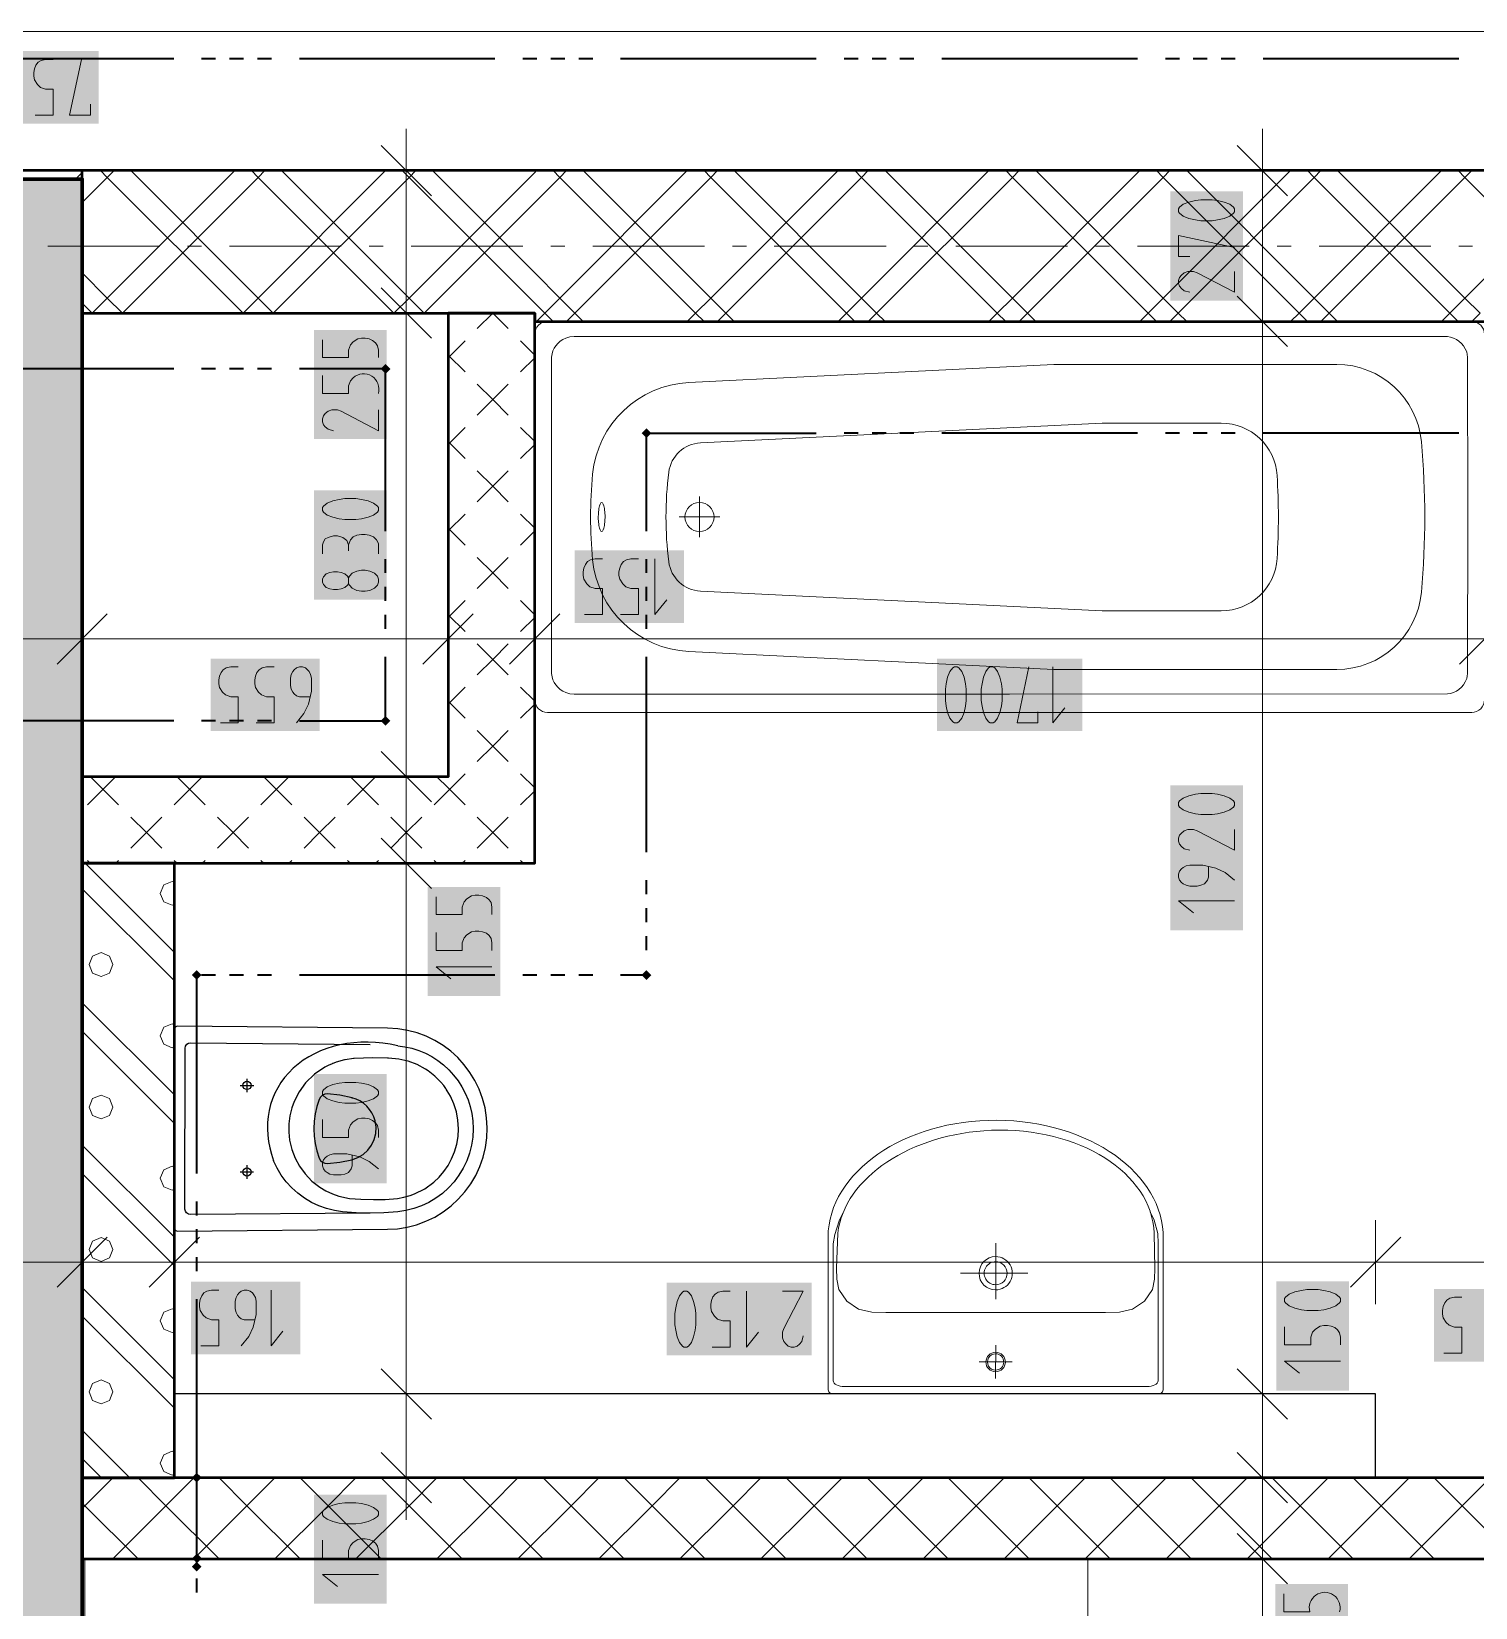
# Model space of a CAD drawing. Header units: millimetres. Extents: x 0 to 594, y 0 to 420.
# Drawn here: x 235.12 to 258.79, y 199.02 to 224.86 of the extents above; entities that cross this region are included whole.
import ezdxf

# ---------------------------------------------------------------- set-up
doc = ezdxf.new("R2010")
doc.units = ezdxf.units.MM
doc.header["$LTSCALE"] = 8
for name, color, linetype in [('PDF_Instalacni prizdivka do 1m', 7, 'Continuous'), ('PDF_Instalacni prizdivky', 7, 'Continuous'), ('PDF_Koty delkove', 7, 'Continuous'), ('PDF_Kuchyne', 7, 'Continuous'), ('PDF_Osy hlavni', 7, 'Continuous'), ('PDF_Pozarni useky', 7, 'Continuous'), ('PDF_Pricky CP', 7, 'Continuous'), ('PDF_Pricky zdene', 7, 'Continuous'), ('PDF_Sanita', 7, 'Continuous'), ('PDF_Steny akusticke', 7, 'Continuous'), ('PDF_Steny obvodove nosne', 7, 'Continuous')]:
    doc.layers.add(name, color=color, linetype=linetype)

msp = doc.modelspace()

# ---------------------------------------------------------------- hatches: boundary and pattern name
at = {"layer": 'PDF_Steny obvodove nosne', "true_color": 0xc0c0c0, "transparency": 33554559}
msp.add_hatch(color=9, dxfattribs=at).paths.add_polyline_path([(235.946, 143.443), (235.946, 222.437), (234.114, 222.437), (234.114, 143.26), (235.946, 143.26)])

# ---------------------------------------------------------------- linework, layer by layer
at = {"layer": 'PDF_Instalacni prizdivka do 1m', "lineweight": 25}
msp.add_lwpolyline([(237.457, 201.143), (257.148, 201.143), (257.148, 202.517), (237.457, 202.517)], close=True, dxfattribs=at)
at = {"layer": 'PDF_Instalacni prizdivky', "lineweight": 50}
msp.add_lwpolyline([(235.946, 211.218), (235.946, 201.143), (237.457, 201.143), (237.457, 211.218)], close=True, dxfattribs=at)
at = {"layer": 'PDF_Instalacni prizdivky', "lineweight": 9}
for points in [[(237.457, 209.757), (235.996, 211.218)], [(237.457, 210.907), (237.423, 210.922), (237.284, 210.864), (237.227, 210.725), (237.284, 210.587), (237.423, 210.529), (237.457, 210.544)], [(237.457, 209.29), (235.946, 210.801)], [(237.457, 207.421), (235.946, 208.933)], [(237.457, 208.572), (237.423, 208.586), (237.284, 208.529), (237.227, 208.39), (237.284, 208.251), (237.423, 208.194), (237.457, 208.208)], [(237.457, 206.954), (235.946, 208.465)], [(237.457, 205.086), (235.946, 206.597)], [(237.457, 206.236), (237.423, 206.251), (237.284, 206.193), (237.227, 206.055), (237.284, 205.916), (237.423, 205.858), (237.457, 205.873)], [(237.457, 204.619), (235.946, 206.13)], [(237.457, 202.75), (235.946, 204.262)], [(237.423, 203.915), (237.284, 203.858), (237.227, 203.719)], [(237.457, 203.901), (237.423, 203.915)], [(237.457, 202.283), (235.946, 203.794)], [(237.227, 203.719), (237.284, 203.58), (237.423, 203.523), (237.457, 203.537)], [(236.729, 201.143), (235.946, 201.926)], [(237.457, 201.565), (237.423, 201.58), (237.284, 201.522), (237.227, 201.384), (237.284, 201.245), (237.423, 201.187), (237.457, 201.202)], [(236.262, 201.143), (235.946, 201.459)]]:
    msp.add_lwpolyline(points, dxfattribs=at)
for points in [[(236.255, 209.754), (236.116, 209.696), (236.059, 209.558), (236.116, 209.419), (236.255, 209.362), (236.394, 209.419), (236.451, 209.558), (236.394, 209.696)], [(236.255, 207.418), (236.116, 207.361), (236.059, 207.222), (236.116, 207.084), (236.255, 207.026), (236.394, 207.084), (236.451, 207.222), (236.394, 207.361)], [(236.255, 205.083), (236.116, 205.025), (236.059, 204.887), (236.116, 204.748), (236.255, 204.691), (236.394, 204.748), (236.451, 204.887), (236.394, 205.025)], [(236.255, 202.747), (236.116, 202.69), (236.059, 202.551), (236.116, 202.413), (236.255, 202.355), (236.394, 202.413), (236.451, 202.551), (236.394, 202.69)]]:
    msp.add_lwpolyline(points, close=True, dxfattribs=at)
at = {"layer": 'PDF_Koty delkove', "lineweight": 18}
for points in [[(309.033, 224.856), (299.096, 224.856), (296.76, 224.856), (288.7, 224.856), (286.365, 224.856), (276.428, 224.856), (269.742, 224.856), (200.318, 224.856), (193.632, 224.856), (186.58, 224.856), (177.604, 224.856), (176.276, 224.856), (151.365, 224.856)], [(235.176, 223.482), (235.47, 223.482), (235.47, 223.909), (235.347, 223.909), (235.262, 223.94), (235.213, 223.986), (235.165, 224.062), (235.152, 224.122), (235.152, 224.184), (235.165, 224.245), (235.189, 224.305), (235.225, 224.351), (235.274, 224.382), (235.347, 224.398), (235.47, 224.398)], [(236.082, 223.664), (236.082, 223.482), (235.739, 223.482), (235.934, 224.398)], [(241.259, 222.575), (241.259, 223.262)], [(255.294, 222.575), (255.294, 223.262)], [(241.671, 222.163), (240.847, 222.987)], [(255.706, 222.163), (254.882, 222.987)], [(241.946, 222.575), (241.259, 222.575), (240.572, 222.575)], [(241.259, 201.143), (241.259, 202.517), (241.259, 211.218), (241.259, 212.637), (241.259, 220.239), (241.259, 222.575)], [(255.981, 222.575), (255.294, 222.575), (254.607, 222.575)], [(255.294, 127.28), (255.294, 134.359), (255.294, 141.932), (255.294, 145.412), (255.294, 148.441), (255.294, 149.496), (255.294, 199.815), (255.294, 201.143), (255.294, 202.517), (255.294, 220.102), (255.294, 222.575)], [(254.469, 222.097), (254.286, 222.097), (254.195, 222.084), (254.088, 222.06), (253.996, 222.023), (253.935, 221.975), (253.92, 221.95), (253.92, 221.902), (253.935, 221.877), (253.996, 221.828), (254.088, 221.792), (254.195, 221.767), (254.286, 221.754), (254.469, 221.754), (254.56, 221.767), (254.668, 221.792), (254.759, 221.828), (254.821, 221.877), (254.836, 221.902), (254.836, 221.95), (254.821, 221.975), (254.759, 222.023), (254.668, 222.06)], [(254.668, 222.06), (254.56, 222.084), (254.469, 222.097)], [(254.102, 221.167), (253.92, 221.167), (253.92, 221.51), (254.836, 221.314)], [(254.836, 220.923), (254.836, 220.58), (254.225, 220.898), (254.164, 220.923), (254.072, 220.923), (254.012, 220.898), (253.966, 220.862), (253.935, 220.825), (253.92, 220.776), (253.92, 220.727), (253.935, 220.678), (253.966, 220.642), (254.012, 220.605), (254.102, 220.58)], [(241.671, 219.827), (240.847, 220.651)], [(255.706, 219.69), (254.882, 220.514)], [(241.946, 220.239), (241.259, 220.239), (240.572, 220.239)], [(255.981, 220.102), (255.294, 220.102), (254.607, 220.102)], [(239.885, 219.803), (239.885, 219.51), (240.312, 219.51), (240.312, 219.632), (240.343, 219.717), (240.389, 219.766), (240.465, 219.815), (240.525, 219.827), (240.587, 219.827), (240.648, 219.815), (240.708, 219.791), (240.754, 219.754), (240.785, 219.705), (240.801, 219.632), (240.801, 219.51)], [(240.801, 218.653), (240.801, 218.31), (240.19, 218.629), (240.129, 218.653), (240.037, 218.653), (239.977, 218.629), (239.931, 218.592), (239.9, 218.555), (239.885, 218.506), (239.885, 218.458), (239.9, 218.409), (239.931, 218.372), (239.977, 218.335), (240.067, 218.31)], [(239.885, 216.292), (239.885, 216.439), (239.9, 216.488), (239.931, 216.536), (239.977, 216.561), (240.067, 216.586), (240.129, 216.586), (240.22, 216.561), (240.282, 216.512), (240.312, 216.439), (240.312, 216.341)], [(240.77, 216.524), (240.724, 216.573), (240.648, 216.597), (240.587, 216.61), (240.525, 216.61), (240.449, 216.597), (240.389, 216.573), (240.343, 216.524), (240.312, 216.439)], [(240.801, 216.292), (240.801, 216.463), (240.77, 216.524)], [(240.587, 216.023), (240.525, 216.023), (240.449, 216.01), (240.373, 215.974), (240.327, 215.925), (240.312, 215.901), (240.312, 215.802), (240.327, 215.778), (240.373, 215.729), (240.449, 215.692), (240.525, 215.68), (240.587, 215.68), (240.663, 215.692), (240.74, 215.729), (240.785, 215.778), (240.801, 215.827), (240.801, 215.876), (240.785, 215.925), (240.74, 215.974), (240.663, 216.01), (240.587, 216.023)], [(244.183, 215.295), (244.476, 215.295), (244.476, 215.722), (244.354, 215.722), (244.269, 215.753), (244.22, 215.798), (244.171, 215.874), (244.159, 215.935), (244.159, 215.996), (244.171, 216.058), (244.195, 216.118), (244.232, 216.164)], [(244.232, 216.164), (244.281, 216.195), (244.354, 216.211), (244.476, 216.211)], [(244.77, 215.295), (245.064, 215.295), (245.064, 215.722), (244.941, 215.722), (244.856, 215.753), (244.807, 215.798), (244.758, 215.874), (244.746, 215.935), (244.746, 215.996), (244.758, 216.058), (244.783, 216.118), (244.819, 216.164), (244.868, 216.195), (244.941, 216.211), (245.064, 216.211)], [(245.333, 216.211), (245.333, 215.295), (245.528, 215.538)], [(240.312, 215.802), (240.296, 215.778), (240.25, 215.742), (240.19, 215.717), (240.129, 215.705), (240.067, 215.705), (240.007, 215.717), (239.945, 215.742), (239.9, 215.791), (239.885, 215.827), (239.885, 215.876), (239.9, 215.913), (239.945, 215.962), (240.007, 215.986), (240.067, 215.998), (240.129, 215.998), (240.19, 215.986), (240.25, 215.962), (240.296, 215.925), (240.312, 215.901)], [(235.946, 215.583), (235.946, 214.896), (235.946, 214.209)], [(241.945, 215.583), (241.945, 214.896), (241.945, 214.209)], [(243.364, 215.583), (243.364, 214.896), (243.364, 214.209)], [(236.358, 215.308), (235.534, 214.484)], [(242.357, 215.308), (241.533, 214.484)], [(243.777, 215.308), (242.952, 214.484)], [(259.347, 215.308), (258.522, 214.484)], [(302.988, 214.896), (301.485, 214.896), (299.509, 214.896), (299.096, 214.896), (297.479, 214.896), (294.602, 214.896), (293.692, 214.896), (291.769, 214.896), (289.21, 214.896), (286.365, 214.896), (285.469, 214.896), (282.496, 214.896), (282.472, 214.896), (281.465, 214.896), (280.54, 214.896), (277.127, 214.896), (268.276, 214.896), (267.269, 214.896), (258.934, 214.896), (243.364, 214.896), (241.945, 214.896), (235.946, 214.896), (234.114, 214.896)], [(238.211, 213.522), (238.505, 213.522), (238.505, 213.949), (238.382, 213.949), (238.297, 213.98), (238.248, 214.026), (238.199, 214.102), (238.187, 214.162), (238.187, 214.224), (238.199, 214.285), (238.224, 214.345), (238.26, 214.391)], [(238.26, 214.391), (238.309, 214.422), (238.382, 214.438), (238.505, 214.438)], [(238.798, 213.522), (239.092, 213.522), (239.092, 213.949), (238.969, 213.949), (238.884, 213.98), (238.835, 214.026), (238.786, 214.102), (238.774, 214.162), (238.774, 214.224), (238.786, 214.285), (238.811, 214.345), (238.847, 214.391), (238.896, 214.422), (238.969, 214.438), (239.092, 214.438)], [(239.679, 213.949), (239.508, 213.949), (239.459, 213.964), (239.422, 213.995), (239.398, 214.026), (239.373, 214.071), (239.361, 214.132), (239.361, 214.254), (239.373, 214.315), (239.398, 214.361), (239.422, 214.391), (239.459, 214.422), (239.508, 214.438), (239.556, 214.438), (239.605, 214.422), (239.642, 214.391), (239.666, 214.361), (239.691, 214.315), (239.704, 214.254), (239.704, 214.04), (239.655, 213.827), (239.581, 213.674), (239.459, 213.522)], [(250.097, 213.887), (250.11, 213.797), (250.134, 213.69), (250.171, 213.598), (250.219, 213.537), (250.244, 213.522), (250.292, 213.522), (250.317, 213.537), (250.366, 213.598), (250.403, 213.69), (250.428, 213.797), (250.44, 213.887), (250.44, 214.071), (250.428, 214.162), (250.403, 214.269), (250.366, 214.361), (250.317, 214.422), (250.292, 214.438), (250.244, 214.438), (250.219, 214.422), (250.171, 214.361), (250.134, 214.269), (250.11, 214.162), (250.097, 214.071)], [(251.614, 213.704), (251.614, 213.522), (251.271, 213.522), (251.467, 214.438)], [(251.859, 214.438), (251.859, 213.522), (252.054, 213.766)], [(250.097, 214.071), (250.097, 213.887)], [(241.671, 212.225), (240.847, 213.05)], [(241.946, 212.637), (241.259, 212.637), (240.572, 212.637)], [(254.469, 212.361), (254.286, 212.361), (254.195, 212.349), (254.088, 212.325), (253.996, 212.288), (253.935, 212.24), (253.92, 212.215), (253.92, 212.166), (253.935, 212.141), (253.996, 212.093), (254.088, 212.056), (254.195, 212.031), (254.286, 212.019)], [(254.286, 212.019), (254.469, 212.019), (254.56, 212.031), (254.668, 212.056), (254.759, 212.093), (254.821, 212.141), (254.836, 212.166), (254.836, 212.215), (254.821, 212.24), (254.759, 212.288), (254.668, 212.325), (254.56, 212.349), (254.469, 212.361)], [(241.671, 210.806), (240.847, 211.63)], [(254.836, 211.774), (254.836, 211.432), (254.225, 211.75), (254.164, 211.774), (254.072, 211.774), (254.012, 211.75), (253.966, 211.713), (253.935, 211.677), (253.92, 211.628), (253.92, 211.579), (253.935, 211.53), (253.966, 211.493), (254.012, 211.457), (254.102, 211.432)], [(241.946, 211.218), (241.259, 211.218), (240.572, 211.218)], [(254.836, 210.943), (254.683, 211.065), (254.53, 211.139), (254.317, 211.187), (254.102, 211.187), (254.042, 211.175), (253.996, 211.151), (253.966, 211.126), (253.935, 211.09), (253.92, 211.041), (253.92, 210.992), (253.935, 210.943), (253.966, 210.906), (253.996, 210.882), (254.042, 210.857), (254.102, 210.845), (254.225, 210.845), (254.286, 210.857), (254.347, 210.882), (254.393, 210.943), (254.408, 210.992), (254.408, 211.163)], [(241.748, 210.67), (241.748, 210.377), (242.175, 210.377), (242.175, 210.499), (242.206, 210.585), (242.252, 210.634), (242.328, 210.682), (242.388, 210.695), (242.45, 210.695), (242.511, 210.682), (242.572, 210.658), (242.617, 210.621), (242.648, 210.573), (242.664, 210.499), (242.664, 210.377)], [(254.836, 210.6), (253.92, 210.6), (254.164, 210.405)], [(241.748, 210.083), (241.748, 209.79), (242.175, 209.79), (242.175, 209.912), (242.206, 209.997), (242.252, 210.047), (242.328, 210.095), (242.388, 210.108), (242.45, 210.108), (242.511, 210.095), (242.572, 210.071), (242.617, 210.034), (242.648, 209.986), (242.664, 209.912), (242.664, 209.79)], [(242.664, 209.52), (241.748, 209.52), (241.992, 209.325)], [(239.9, 207.504), (239.885, 207.479), (239.885, 207.431), (239.9, 207.406), (239.961, 207.357), (240.053, 207.321), (240.16, 207.296), (240.25, 207.283), (240.434, 207.283), (240.525, 207.296), (240.632, 207.321), (240.724, 207.357), (240.785, 207.406), (240.801, 207.431), (240.801, 207.479), (240.785, 207.504), (240.724, 207.553), (240.632, 207.589), (240.525, 207.613), (240.434, 207.626)], [(240.434, 207.626), (240.25, 207.626), (240.16, 207.613), (240.053, 207.589), (239.961, 207.553), (239.9, 207.504)], [(239.885, 207.015), (239.885, 206.721), (240.312, 206.721), (240.312, 206.844), (240.343, 206.929), (240.389, 206.978), (240.465, 207.026), (240.525, 207.039), (240.587, 207.039), (240.648, 207.026), (240.708, 207.002), (240.754, 206.965), (240.785, 206.917), (240.801, 206.844), (240.801, 206.721)], [(240.801, 206.207), (240.648, 206.33), (240.495, 206.403), (240.282, 206.452), (240.067, 206.452), (240.007, 206.439), (239.961, 206.415), (239.931, 206.391), (239.9, 206.354), (239.885, 206.305), (239.885, 206.257), (239.9, 206.207), (239.931, 206.171), (239.961, 206.146), (240.007, 206.121), (240.067, 206.109), (240.19, 206.109), (240.25, 206.121), (240.312, 206.146), (240.358, 206.207), (240.373, 206.257), (240.373, 206.428)], [(235.946, 205.366), (235.946, 204.679), (235.946, 203.992)], [(237.457, 205.366), (237.457, 204.679), (237.457, 203.992)], [(257.148, 205.366), (257.148, 204.679), (257.148, 203.992)], [(236.358, 205.091), (235.534, 204.267)], [(237.869, 205.091), (237.045, 204.267)], [(257.561, 205.091), (256.736, 204.267)], [(268.276, 204.679), (267.269, 204.679), (257.148, 204.679), (237.457, 204.679), (235.946, 204.679), (234.068, 204.679), (232.694, 204.679), (213.369, 204.679), (202.791, 204.679), (201.784, 204.679)], [(237.893, 203.305), (238.187, 203.305), (238.187, 203.732), (238.064, 203.732), (237.979, 203.763), (237.93, 203.809), (237.882, 203.885), (237.869, 203.945), (237.869, 204.007), (237.882, 204.068), (237.906, 204.128), (237.942, 204.174), (237.991, 204.205), (238.064, 204.221), (238.187, 204.221)], [(238.774, 203.732), (238.603, 203.732), (238.554, 203.747), (238.517, 203.778), (238.493, 203.809), (238.469, 203.854), (238.456, 203.915), (238.456, 204.037), (238.469, 204.098), (238.493, 204.144), (238.517, 204.174), (238.554, 204.205), (238.603, 204.221), (238.651, 204.221), (238.701, 204.205), (238.737, 204.174), (238.761, 204.144), (238.786, 204.098), (238.799, 204.037), (238.799, 203.823), (238.75, 203.61), (238.676, 203.457), (238.554, 203.305)], [(239.043, 204.221), (239.043, 203.305), (239.238, 203.549)], [(245.663, 203.836), (245.663, 203.653), (245.676, 203.562), (245.7, 203.455), (245.737, 203.363), (245.785, 203.302), (245.81, 203.287), (245.859, 203.287), (245.884, 203.302), (245.932, 203.363), (245.969, 203.455), (245.994, 203.562), (246.006, 203.653), (246.006, 203.836), (245.994, 203.927), (245.969, 204.035), (245.932, 204.126), (245.884, 204.188), (245.859, 204.203), (245.81, 204.203)], [(245.81, 204.203), (245.785, 204.188), (245.737, 204.126), (245.7, 204.035), (245.676, 203.927), (245.663, 203.836)], [(246.275, 203.287), (246.568, 203.287), (246.568, 203.714), (246.446, 203.714), (246.361, 203.745), (246.311, 203.791), (246.263, 203.867), (246.25, 203.927), (246.25, 203.989), (246.263, 204.05), (246.287, 204.111), (246.324, 204.156), (246.372, 204.188), (246.446, 204.203), (246.568, 204.203)], [(246.838, 204.203), (246.838, 203.287), (247.033, 203.531)], [(247.425, 204.203), (247.767, 204.203), (247.449, 203.592), (247.425, 203.531), (247.425, 203.439), (247.449, 203.379), (247.486, 203.333), (247.522, 203.302), (247.571, 203.287), (247.62, 203.287), (247.669, 203.302), (247.706, 203.333), (247.742, 203.379), (247.767, 203.47)], [(256.207, 204.229), (256.024, 204.229), (255.933, 204.216), (255.826, 204.192), (255.734, 204.155), (255.673, 204.107), (255.658, 204.082), (255.658, 204.034), (255.673, 204.009), (255.734, 203.96), (255.826, 203.923), (255.933, 203.899), (256.024, 203.886), (256.207, 203.886), (256.298, 203.899), (256.406, 203.923), (256.497, 203.96), (256.559, 204.009), (256.574, 204.034), (256.574, 204.082), (256.559, 204.107), (256.497, 204.155), (256.406, 204.192)], [(256.406, 204.192), (256.298, 204.216), (256.207, 204.229)], [(258.27, 203.187), (258.563, 203.187), (258.563, 203.613), (258.441, 203.613), (258.355, 203.644), (258.306, 203.69), (258.258, 203.766), (258.245, 203.827), (258.245, 203.888), (258.258, 203.949), (258.282, 204.01), (258.319, 204.056), (258.367, 204.087)], [(258.367, 204.087), (258.441, 204.102), (258.563, 204.102)], [(255.658, 203.617), (255.658, 203.324), (256.085, 203.324), (256.085, 203.446), (256.116, 203.532), (256.162, 203.581), (256.238, 203.629), (256.298, 203.642), (256.36, 203.642), (256.421, 203.629), (256.482, 203.605), (256.527, 203.568), (256.559, 203.52), (256.574, 203.446), (256.574, 203.324)], [(241.671, 202.105), (240.847, 202.929)], [(255.706, 202.105), (254.882, 202.929)], [(256.574, 203.055), (255.658, 203.055), (255.902, 202.859)], [(241.946, 202.517), (241.259, 202.517), (240.572, 202.517)], [(255.981, 202.517), (255.294, 202.517), (254.607, 202.517)], [(241.671, 200.731), (240.847, 201.555)], [(255.706, 200.731), (254.882, 201.555)], [(241.946, 201.143), (241.259, 201.143), (240.572, 201.143)], [(241.259, 201.143), (241.259, 200.456)], [(255.981, 201.143), (255.294, 201.143), (254.607, 201.143)], [(240.434, 200.731), (240.25, 200.731), (240.16, 200.719), (240.053, 200.695), (239.961, 200.658), (239.9, 200.609), (239.885, 200.584), (239.885, 200.536), (239.9, 200.511), (239.961, 200.463), (240.053, 200.426), (240.16, 200.401), (240.25, 200.388), (240.434, 200.388), (240.525, 200.401)], [(240.525, 200.401), (240.632, 200.426), (240.724, 200.463), (240.785, 200.511), (240.801, 200.536), (240.801, 200.584), (240.785, 200.609), (240.724, 200.658), (240.632, 200.695), (240.525, 200.719), (240.434, 200.731)], [(239.885, 200.12), (239.885, 199.826), (240.312, 199.826), (240.312, 199.949), (240.343, 200.034), (240.389, 200.083), (240.465, 200.132), (240.525, 200.144), (240.587, 200.144), (240.648, 200.132), (240.708, 200.107), (240.754, 200.071), (240.785, 200.022), (240.801, 199.949), (240.801, 199.826)], [(255.706, 199.403), (254.882, 200.227)], [(255.981, 199.815), (255.294, 199.815), (254.607, 199.815)], [(240.801, 199.557), (239.885, 199.557), (240.129, 199.362)]]:
    msp.add_lwpolyline(points, dxfattribs=at)
for points in [[(239.885, 219.216), (239.885, 218.922), (240.312, 218.922), (240.312, 219.045), (240.343, 219.13), (240.389, 219.179, -0.75318), (240.801, 218.922)], [(255.644, 199.24), (255.644, 198.946), (256.071, 198.946, -1.306819), (256.56, 198.946)]]:
    msp.add_lwpolyline(points, format="xyb", dxfattribs=at)
for points in [[(240.434, 217.197), (240.25, 217.197), (240.16, 217.184), (240.053, 217.16), (239.961, 217.123), (239.9, 217.075), (239.885, 217.05), (239.885, 217.002), (239.9, 216.977), (239.961, 216.928), (240.053, 216.892), (240.16, 216.867), (240.25, 216.854), (240.434, 216.854), (240.525, 216.867), (240.632, 216.892), (240.724, 216.928), (240.785, 216.977), (240.801, 217.002), (240.801, 217.05), (240.785, 217.075), (240.724, 217.123), (240.632, 217.16), (240.525, 217.184)], [(250.684, 214.071), (250.684, 213.887), (250.697, 213.797), (250.721, 213.69), (250.758, 213.598), (250.806, 213.537), (250.831, 213.522), (250.88, 213.522), (250.905, 213.537), (250.953, 213.598), (250.99, 213.69), (251.015, 213.797), (251.027, 213.887), (251.027, 214.071), (251.015, 214.162), (250.99, 214.269), (250.953, 214.361), (250.905, 214.422), (250.88, 214.438), (250.831, 214.438), (250.806, 214.422), (250.758, 214.361), (250.721, 214.269), (250.697, 214.162)]]:
    msp.add_lwpolyline(points, close=True, dxfattribs=at)
at = {"layer": 'PDF_Koty delkove', "color": 7, "lineweight": 18, "true_color": 0xffffff, "transparency": 33554559}
for points in [[(236.219, 224.535), (233.841, 224.535), (236.219, 223.345), (233.841, 223.345)], [(254.973, 220.443), (254.973, 222.234), (253.783, 220.443), (253.783, 222.234)], [(240.938, 218.173), (240.938, 219.964), (239.748, 218.173), (239.748, 219.964)], [(240.938, 215.543), (240.938, 217.334), (239.748, 215.543), (239.748, 217.334)], [(245.813, 216.348), (244.022, 216.348), (245.813, 215.157), (244.022, 215.157)], [(239.841, 214.575), (238.05, 214.575), (239.841, 213.385), (238.05, 213.385)], [(252.339, 214.575), (249.96, 214.575), (252.339, 213.385), (249.96, 213.385)], [(254.973, 210.12), (254.973, 212.499), (253.783, 210.12), (253.783, 212.499)], [(242.801, 209.04), (242.801, 210.832), (241.611, 209.04), (241.611, 210.832)], [(240.938, 205.972), (240.938, 207.763), (239.748, 205.972), (239.748, 207.763)], [(239.523, 204.358), (237.732, 204.358), (239.523, 203.168), (237.732, 203.168)], [(247.905, 204.341), (245.526, 204.341), (247.905, 203.15), (245.526, 203.15)], [(256.711, 202.574), (256.711, 204.366), (255.521, 202.574), (255.521, 204.366)], [(260.487, 204.24), (258.108, 204.24), (260.487, 203.049), (258.108, 203.049)], [(240.938, 199.077), (240.938, 200.868), (239.748, 199.077), (239.748, 200.868)], [(256.698, 197.61), (256.698, 199.401), (255.507, 197.61), (255.507, 199.401)]]:
    msp.add_solid(points, dxfattribs=at)
at = {"layer": 'PDF_Kuchyne', "lineweight": 13}
msp.add_lwpolyline([(235.992, 183.329), (235.992, 177.834), (246.982, 177.834), (246.982, 183.329), (241.487, 183.329), (241.487, 194.32), (252.432, 194.32), (252.432, 199.815), (235.992, 199.815), (235.992, 194.32)], dxfattribs=at)
at = {"layer": 'PDF_Osy hlavni', "lineweight": 18}
for points in [[(237.217, 221.338), (235.385, 221.338)], [(237.904, 221.338), (237.675, 221.338)], [(240.194, 221.338), (238.362, 221.338)], [(240.881, 221.338), (240.652, 221.338)], [(243.17, 221.338), (241.339, 221.338)], [(243.857, 221.338), (243.628, 221.338)], [(246.147, 221.338), (244.315, 221.338)], [(246.834, 221.338), (246.605, 221.338)], [(249.124, 221.338), (247.292, 221.338)], [(249.81, 221.338), (249.581, 221.338)], [(252.1, 221.338), (250.268, 221.338)], [(252.787, 221.338), (252.558, 221.338)], [(255.077, 221.338), (253.245, 221.338)], [(255.764, 221.338), (255.535, 221.338)], [(258.053, 221.338), (256.222, 221.338)], [(258.74, 221.338), (258.511, 221.338)]]:
    msp.add_lwpolyline(points, dxfattribs=at)
at = {"layer": 'PDF_Pozarni useky', "lineweight": 35}
for points in [[(237.446, 224.406), (234.24, 224.406)], [(238.133, 224.406), (237.904, 224.406)], [(238.591, 224.406), (238.362, 224.406)], [(239.049, 224.406), (238.82, 224.406)], [(242.712, 224.406), (239.507, 224.406)], [(243.399, 224.406), (243.17, 224.406)], [(243.857, 224.406), (243.628, 224.406)], [(244.315, 224.406), (244.086, 224.406)], [(247.979, 224.406), (244.773, 224.406)], [(248.666, 224.406), (248.437, 224.406)], [(249.124, 224.406), (248.895, 224.406)], [(249.581, 224.406), (249.352, 224.406)], [(253.245, 224.406), (250.039, 224.406)], [(253.932, 224.406), (253.703, 224.406)], [(254.39, 224.406), (254.161, 224.406)], [(254.848, 224.406), (254.619, 224.406)], [(258.511, 224.406), (255.306, 224.406)], [(237.446, 219.323), (234.24, 219.323)], [(238.133, 219.323), (237.904, 219.323)], [(238.591, 219.323), (238.362, 219.323)], [(239.049, 219.323), (238.82, 219.323)], [(240.919, 216.665), (240.919, 219.323), (239.507, 219.323)], [(245.196, 216.665), (245.196, 218.27), (247.979, 218.27)], [(248.666, 218.27), (248.437, 218.27)], [(249.124, 218.27), (248.895, 218.27)], [(249.581, 218.27), (249.352, 218.27)], [(253.245, 218.27), (250.039, 218.27)], [(253.932, 218.27), (253.703, 218.27)], [(254.39, 218.27), (254.161, 218.27)], [(254.848, 218.27), (254.619, 218.27)], [(258.511, 218.27), (255.306, 218.27)], [(240.919, 215.978), (240.919, 216.207)], [(245.196, 215.978), (245.196, 216.207)], [(240.919, 215.52), (240.919, 215.749)], [(245.196, 215.52), (245.196, 215.749)], [(240.919, 215.062), (240.919, 215.291)], [(245.196, 215.062), (245.196, 215.291)], [(239.507, 213.553), (240.919, 213.553), (240.919, 214.604)], [(245.196, 211.399), (245.196, 214.604)], [(237.446, 213.553), (234.24, 213.553)], [(238.133, 213.553), (237.904, 213.553)], [(238.591, 213.553), (238.362, 213.553)], [(239.049, 213.553), (238.82, 213.553)], [(245.196, 210.712), (245.196, 210.941)], [(245.196, 210.254), (245.196, 210.483)], [(245.196, 209.796), (245.196, 210.025)], [(237.823, 206.133), (237.823, 209.338)], [(238.133, 209.386), (237.904, 209.386)], [(238.591, 209.386), (238.362, 209.386)], [(239.049, 209.386), (238.82, 209.386)], [(242.712, 209.386), (239.507, 209.386)], [(243.399, 209.386), (243.17, 209.386)], [(243.857, 209.386), (243.628, 209.386)], [(244.315, 209.386), (244.086, 209.386)], [(245.196, 209.386), (244.773, 209.386)], [(237.823, 205.446), (237.823, 205.675)], [(237.823, 204.988), (237.823, 205.217)], [(237.823, 204.53), (237.823, 204.759)], [(237.823, 199.686), (237.828, 199.821), (237.823, 201.146), (237.823, 204.072)], [(237.823, 199.263), (237.823, 199.492)]]:
    msp.add_lwpolyline(points, dxfattribs=at)
at = {"layer": 'PDF_Pozarni useky', "lineweight": 35, "transparency": 33554559}
for points in [[(240.919, 219.243), (240.839, 219.323), (240.999, 219.323), (240.919, 219.403)], [(240.999, 219.323), (240.919, 219.243), (240.919, 219.403), (240.839, 219.323)], [(245.196, 218.19), (245.116, 218.27), (245.276, 218.27), (245.196, 218.35)], [(245.276, 218.27), (245.196, 218.19), (245.196, 218.35), (245.116, 218.27)], [(240.919, 213.473), (240.839, 213.553), (240.999, 213.553), (240.919, 213.633)], [(240.999, 213.553), (240.919, 213.473), (240.919, 213.633), (240.839, 213.553)], [(237.823, 209.306), (237.743, 209.386), (237.904, 209.386), (237.823, 209.466)], [(237.904, 209.386), (237.823, 209.306), (237.823, 209.466), (237.743, 209.386)], [(245.276, 209.386), (245.196, 209.306), (245.196, 209.466), (245.116, 209.386)], [(245.196, 209.306), (245.116, 209.386), (245.276, 209.386), (245.196, 209.466)], [(237.824, 201.066), (237.743, 201.146), (237.904, 201.147), (237.823, 201.226)], [(237.823, 201.066), (237.743, 201.146), (237.904, 201.146), (237.823, 201.226)], [(237.823, 199.606), (237.743, 199.686), (237.904, 199.686), (237.823, 199.766)], [(237.828, 199.741), (237.748, 199.821), (237.908, 199.822), (237.828, 199.902)]]:
    msp.add_solid(points, dxfattribs=at)
at = {"layer": 'PDF_Pricky CP', "lineweight": 50}
msp.add_lwpolyline([(241.945, 211.218), (243.364, 211.218), (243.364, 220.102), (243.364, 220.239), (243.364, 220.239), (241.945, 220.239), (241.945, 212.637), (235.946, 212.637), (235.946, 211.218), (235.946, 211.218), (237.457, 211.218), (241.945, 211.218)], dxfattribs=at)
at = {"layer": 'PDF_Pricky CP', "lineweight": 9}
for points in [[(242.932, 219.985), (242.678, 220.239), (242.423, 219.985)], [(242.678, 220.239), (242.678, 220.239)], [(242.678, 220.239), (242.678, 220.239)], [(242.222, 219.783), (241.945, 219.506)], [(243.364, 219.552), (243.133, 219.783)], [(242.222, 219.275), (241.945, 219.552)], [(243.364, 219.506), (243.133, 219.275)], [(242.678, 218.82), (242.423, 219.074)], [(242.932, 218.565), (242.678, 218.82), (242.932, 219.074)], [(242.678, 218.82), (242.423, 218.565)], [(242.222, 218.364), (241.945, 218.087)], [(243.364, 218.133), (243.133, 218.364)], [(242.222, 217.856), (241.945, 218.133)], [(243.364, 218.087), (243.133, 217.856)], [(242.678, 217.4), (242.423, 217.654)], [(242.932, 217.146), (242.678, 217.4), (242.932, 217.654)], [(242.678, 217.4), (242.423, 217.146)], [(242.222, 216.944), (241.945, 216.667)], [(243.364, 216.713), (243.133, 216.944)], [(242.222, 216.436), (241.945, 216.713)], [(243.364, 216.667), (243.133, 216.436)], [(242.678, 215.98), (242.423, 216.234)], [(242.932, 215.726), (242.678, 215.98), (242.932, 216.234)], [(242.678, 215.98), (242.423, 215.726)], [(242.222, 215.525), (241.945, 215.248)], [(243.364, 215.293), (243.133, 215.525)], [(242.222, 215.016), (241.945, 215.293)], [(243.364, 215.248), (243.133, 215.016)], [(242.678, 214.561), (242.423, 214.815)], [(242.932, 214.307), (242.678, 214.561), (242.932, 214.815)], [(242.678, 214.561), (242.423, 214.307)], [(242.222, 214.105), (241.945, 213.828)], [(243.364, 213.874), (243.133, 214.105)], [(242.222, 213.597), (241.945, 213.874)], [(243.364, 213.828), (243.133, 213.597)], [(242.678, 213.141), (242.423, 213.395)], [(242.932, 212.887), (242.678, 213.141), (242.932, 213.395)], [(242.678, 213.141), (242.423, 212.887)], [(242.222, 212.685), (241.945, 212.408)], [(243.364, 212.454), (243.133, 212.685)], [(236.495, 212.637), (236.035, 212.177)], [(236.543, 212.177), (236.083, 212.637)], [(237.915, 212.637), (237.455, 212.177)], [(237.963, 212.177), (237.503, 212.637)], [(239.335, 212.637), (238.874, 212.177)], [(239.383, 212.177), (238.922, 212.637)], [(240.754, 212.637), (240.294, 212.177)], [(240.802, 212.177), (240.342, 212.637)], [(241.945, 212.408), (241.714, 212.177)], [(241.945, 212.454), (241.762, 212.637)], [(242.222, 212.177), (241.945, 212.454)], [(243.364, 212.408), (243.133, 212.177)], [(237.253, 211.467), (236.999, 211.722), (236.745, 211.976)], [(236.745, 211.467), (236.999, 211.722), (237.253, 211.976)], [(238.673, 211.467), (238.419, 211.722), (238.165, 211.976)], [(238.165, 211.467), (238.419, 211.722), (238.673, 211.976)], [(240.092, 211.467), (239.838, 211.722), (239.584, 211.976)], [(239.584, 211.467), (239.838, 211.722), (240.092, 211.976)], [(241.512, 211.467), (241.258, 211.722), (241.004, 211.976)], [(241.004, 211.467), (241.258, 211.722), (241.512, 211.976)], [(242.678, 211.722), (242.423, 211.976)], [(242.932, 211.467), (242.678, 211.722), (242.932, 211.976)], [(242.678, 211.722), (242.423, 211.467)], [(236.083, 211.218), (236.035, 211.266)], [(236.543, 211.266), (236.495, 211.218)], [(237.503, 211.218), (237.455, 211.266)], [(237.963, 211.266), (237.915, 211.218)], [(238.922, 211.218), (238.874, 211.266)], [(239.383, 211.266), (239.335, 211.218)], [(240.342, 211.218), (240.294, 211.266)], [(240.802, 211.266), (240.754, 211.218)], [(241.762, 211.218), (241.714, 211.266)], [(242.222, 211.266), (242.174, 211.218)], [(243.181, 211.218), (243.133, 211.266)]]:
    msp.add_lwpolyline(points, dxfattribs=at)
at = {"layer": 'PDF_Pricky zdene', "lineweight": 9}
for points in [[(236.45, 201.143), (235.992, 200.685), (235.946, 200.64)], [(237.778, 201.143), (237.32, 200.685), (236.45, 199.815)], [(238.19, 199.815), (237.32, 200.685), (236.862, 201.143)], [(239.106, 201.143), (238.648, 200.685), (237.778, 199.815)], [(239.518, 199.815), (238.648, 200.685), (238.19, 201.143)], [(240.434, 201.143), (239.976, 200.685), (239.106, 199.815)], [(240.846, 199.815), (239.976, 200.685), (239.518, 201.143)], [(241.762, 201.143), (241.304, 200.685), (240.434, 199.815)], [(242.174, 199.815), (241.304, 200.685), (240.846, 201.143)], [(243.09, 201.143), (242.632, 200.685), (241.762, 199.815)], [(243.502, 199.815), (242.632, 200.685), (242.174, 201.143)], [(244.418, 201.143), (243.96, 200.685), (243.09, 199.815)], [(244.83, 199.815), (243.96, 200.685), (243.502, 201.143)], [(245.746, 201.143), (245.288, 200.685), (244.83, 201.143)], [(247.074, 201.143), (246.616, 200.685), (245.746, 199.815)], [(247.486, 199.815), (246.616, 200.685), (246.158, 201.143)], [(248.402, 201.143), (247.944, 200.685), (247.074, 199.815)], [(248.814, 199.815), (247.944, 200.685), (247.486, 201.143)], [(249.73, 201.143), (249.272, 200.685), (248.402, 199.815)], [(250.142, 199.815), (249.272, 200.685), (248.814, 201.143)], [(251.058, 201.143), (250.6, 200.685), (249.73, 199.815)], [(251.47, 199.815), (250.6, 200.685), (250.142, 201.143)], [(252.386, 201.143), (251.928, 200.685), (251.058, 199.815)], [(252.798, 199.815), (251.928, 200.685), (251.47, 201.143)], [(253.714, 201.143), (253.256, 200.685), (252.386, 199.815)], [(254.126, 199.815), (253.256, 200.685), (252.798, 201.143)], [(255.042, 201.143), (254.584, 200.685), (253.714, 199.815)], [(255.454, 199.815), (254.584, 200.685), (254.126, 201.143)], [(256.37, 201.143), (255.912, 200.685), (255.042, 199.815)], [(256.782, 199.815), (255.912, 200.685), (255.454, 201.143)], [(257.698, 201.143), (257.24, 200.685), (256.37, 199.815)], [(258.11, 199.815), (257.24, 200.685), (256.782, 201.143)], [(259.026, 201.143), (258.568, 200.685), (257.698, 199.815)], [(259.438, 199.815), (258.568, 200.685), (258.11, 201.143)], [(236.862, 199.815), (235.992, 200.685), (235.946, 200.731)], [(245.288, 200.685), (244.418, 199.815)], [(246.158, 199.815), (245.288, 200.685)]]:
    msp.add_lwpolyline(points, dxfattribs=at)
at = {"layer": 'PDF_Pricky zdene', "lineweight": 50}
msp.add_lwpolyline([(268.276, 199.357), (268.276, 199.815), (268.276, 200.96), (268.276, 201.143), (267.269, 201.143), (237.457, 201.143), (235.946, 201.143), (235.946, 199.815), (235.992, 199.815), (266.948, 199.815), (266.948, 199.357)], dxfattribs=at)
at = {"layer": 'PDF_Sanita', "lineweight": 13}
for points in [[(258.724, 213.691), (258.724, 213.691), (243.575, 213.691, -0.414195), (243.364, 213.901), (243.364, 219.891, -0.414195), (243.575, 220.102), (258.724, 220.102, -0.414213), (258.934, 219.891), (258.934, 213.901, -0.414216), (258.724, 213.691)], [(245.562, 217.629, -0.364863), (246.08, 218.111), (252.668, 218.436), (254.62, 218.435, -0.39599), (255.534, 217.576, -0.031026), (255.534, 216.216, -0.395997), (254.62, 215.357), (252.668, 215.356), (246.08, 215.681, -0.364854), (245.562, 216.163)], [(248.257, 202.517, -0.414215), (248.173, 202.601), (248.173, 205.074, -0.003418), (248.173, 205.092)], [(253.668, 205.064), (253.668, 202.601, -0.414243), (253.587, 202.517), (253.584, 202.517), (253.567, 202.517), (248.274, 202.517), (248.257, 202.517), (248.254, 202.517), (248.257, 202.517), (248.274, 202.517)]]:
    msp.add_lwpolyline(points, format="xyb", dxfattribs=at)
for points in [[(251.149, 213.993), (258.327, 213.994), (258.378, 214.003), (258.425, 214.017), (258.476, 214.042), (258.516, 214.068), (258.557, 214.105), (258.589, 214.143), (258.619, 214.192), (258.642, 214.246), (258.652, 214.286), (258.658, 214.328), (258.66, 216.924), (258.658, 219.519), (258.652, 219.561), (258.642, 219.602), (258.619, 219.655), (258.589, 219.705), (258.557, 219.742), (258.516, 219.779), (258.476, 219.806), (258.425, 219.83), (258.378, 219.845), (258.327, 219.853), (251.149, 219.854), (244.01, 219.854), (243.942, 219.849), (243.907, 219.841), (243.874, 219.83), (243.826, 219.808), (243.783, 219.779), (243.741, 219.741), (243.71, 219.705), (243.685, 219.665), (243.664, 219.62), (243.649, 219.57), (243.641, 219.519), (243.639, 216.924)], [(244.417, 216.758), (244.421, 216.737), (244.427, 216.713), (244.436, 216.687), (244.447, 216.666), (244.462, 216.658), (244.476, 216.666), (244.488, 216.687), (244.497, 216.713), (244.503, 216.737), (244.507, 216.758), (244.509, 216.776), (244.511, 216.791), (244.513, 216.804), (244.514, 216.815), (244.514, 216.824), (244.515, 216.832), (244.516, 216.857), (244.517, 216.882), (244.517, 216.918), (244.515, 216.96), (244.514, 216.968), (244.514, 216.978), (244.513, 216.988), (244.511, 217.001), (244.509, 217.016), (244.507, 217.034), (244.503, 217.055), (244.497, 217.08), (244.488, 217.105), (244.476, 217.126), (244.462, 217.134), (244.447, 217.126), (244.436, 217.105), (244.427, 217.08), (244.421, 217.055), (244.417, 217.034), (244.414, 217.016), (244.413, 217.001), (244.411, 216.988), (244.41, 216.978), (244.41, 216.968), (244.409, 216.96), (244.409, 216.953), (244.408, 216.931), (244.407, 216.907), (244.407, 216.871)], [(246.066, 216.563), (246.066, 217.23)], [(243.639, 216.924), (243.641, 214.329), (243.649, 214.277), (243.664, 214.227), (243.685, 214.183), (243.71, 214.142), (243.741, 214.106), (243.783, 214.068), (243.826, 214.04), (243.874, 214.017), (243.907, 214.006), (243.942, 213.998), (244.01, 213.993), (251.149, 213.993)], [(244.407, 216.871), (244.41, 216.824), (244.41, 216.815), (244.411, 216.804), (244.413, 216.791), (244.414, 216.776), (244.417, 216.758)], [(246.4, 216.896), (245.733, 216.896)], [(248.258, 202.734), (248.258, 204.978), (248.286, 205.13), (248.357, 205.357), (248.421, 205.493)], [(253.454, 205.504), (253.518, 205.368), (253.578, 205.147), (253.586, 204.984), (253.583, 204.08)], [(248.332, 205.156), (248.313, 204.578), (248.316, 204.4), (248.351, 204.232), (248.48, 204.039), (248.675, 203.908), (248.892, 203.857), (249.119, 203.851), (252.722, 203.851), (252.949, 203.857), (253.166, 203.908), (253.361, 204.039), (253.49, 204.232), (253.525, 204.4), (253.529, 204.577), (253.518, 205.156)], [(250.921, 204.071), (250.921, 204.991)], [(251.449, 204.497), (250.346, 204.497)], [(253.583, 202.734), (253.583, 204.08)], [(250.92, 202.769), (250.921, 203.315)], [(251.193, 203.042), (250.648, 203.042)], [(248.441, 202.638), (253.4, 202.638)]]:
    msp.add_lwpolyline(points, dxfattribs=at)
for points in [[(245.891, 214.691), (251.874, 214.396), (256.512, 214.396, 0.387964), (257.899, 215.662, 0.045237), (257.899, 218.13, 0.387964), (256.512, 219.397), (251.874, 219.397), (245.891, 219.101, 0.372024), (244.314, 217.598, 0.048486), (244.314, 216.195, 0.372024)], [(250.921, 204.224, 1.000016), (250.921, 204.769, 0.414189), (250.648, 204.497, 0.414203)], [(250.921, 204.685, 1.000002), (250.921, 204.308, 0.999985)], [(250.92, 202.882, 0.999942), (250.921, 203.201, 0.414186), (250.761, 203.042, 0.414185)], [(250.92, 202.908, 0.999964), (250.921, 203.176, 1.000048)]]:
    msp.add_lwpolyline(points, format="xyb", close=True, dxfattribs=at)
at = {"layer": 'PDF_Sanita', "lineweight": 25}
msp.add_lwpolyline([(240.952, 208.515), (237.504, 208.546), (237.504, 208.546), (237.471, 208.533), (237.458, 208.5), (237.457, 205.235), (237.457, 205.234), (237.47, 205.202), (237.503, 205.189), (240.95, 205.218), (241.113, 205.227), (241.272, 205.252), (241.428, 205.292), (241.58, 205.348), (241.725, 205.418), (241.863, 205.503), (241.993, 205.6), (242.112, 205.71), (242.22, 205.831), (242.315, 205.962), (242.398, 206.102), (242.465, 206.249), (242.519, 206.401), (242.556, 206.558), (242.579, 206.718), (242.585, 206.88, 0.409105)], format="xyb", close=True, dxfattribs=at)
for points in [[(240.667, 205.483), (237.723, 205.459), (237.688, 205.465), (237.658, 205.485), (237.638, 205.515), (237.631, 205.55), (237.631, 205.55), (237.632, 208.185), (237.632, 208.185), (237.639, 208.22), (237.659, 208.25), (237.689, 208.269), (237.724, 208.276), (240.668, 208.249)], [(241.121, 208.228), (241.236, 208.211), (241.351, 208.185), (241.463, 208.149), (241.572, 208.103), (241.676, 208.049), (241.775, 207.985), (241.868, 207.913), (241.955, 207.833), (242.035, 207.746), (242.107, 207.653), (242.171, 207.553), (242.226, 207.449), (242.271, 207.341), (242.307, 207.228), (242.333, 207.114), (242.35, 206.996), (242.356, 206.862), (242.349, 206.728), (242.329, 206.596), (242.296, 206.466), (242.251, 206.34), (242.193, 206.219), (242.123, 206.103), (242.043, 205.996), (241.952, 205.896), (241.853, 205.806), (241.744, 205.726), (241.629, 205.658), (241.508, 205.601), (241.382, 205.556), (241.251, 205.524), (241.12, 205.505), (240.893, 205.488), (240.667, 205.483), (240.44, 205.489), (240.213, 205.505), (240.082, 205.524), (239.952, 205.556), (239.825, 205.601), (239.704, 205.658), (239.589, 205.727), (239.481, 205.807), (239.381, 205.897), (239.291, 205.997), (239.21, 206.105), (239.141, 206.22), (239.083, 206.341)], [(241.906, 207.527), (241.872, 207.574), (241.825, 207.63), (241.728, 207.727), (241.62, 207.813), (241.575, 207.843), (241.436, 207.918), (241.288, 207.973), (241.282, 207.974), (241.137, 208.006), (240.968, 208.022), (240.968, 208.022), (240.95, 208.023), (240.712, 208.029), (240.405, 208.018), (240.395, 208.017), (240.259, 207.998), (240.248, 207.996), (240.112, 207.959), (239.981, 207.905), (239.923, 207.875), (239.753, 207.76)], [(239.753, 207.76), (239.607, 207.616), (239.501, 207.471), (239.419, 207.311), (239.382, 207.208), (239.35, 207.078), (239.333, 206.945), (239.332, 206.811), (239.346, 206.677), (239.381, 206.528), (239.435, 206.385), (239.508, 206.25), (239.599, 206.126), (239.712, 206.009), (239.841, 205.908), (239.841, 205.908), (239.942, 205.848), (240.049, 205.797), (240.155, 205.76), (240.329, 205.723), (240.516, 205.709), (240.516, 205.709), (240.722, 205.704), (240.912, 205.708), (241.116, 205.723), (241.221, 205.742), (241.322, 205.771), (241.322, 205.771), (241.394, 205.797), (241.394, 205.797), (241.561, 205.881), (241.712, 205.991), (241.799, 206.074), (241.877, 206.165), (241.945, 206.264), (242.002, 206.37), (242.051, 206.488), (242.086, 206.611), (242.107, 206.738), (242.114, 206.866), (242.106, 207.004), (242.081, 207.141), (242.04, 207.274), (241.983, 207.4), (241.983, 207.4), (241.932, 207.488), (241.913, 207.517), (241.906, 207.527)], [(240.069, 207.943), (240.05, 207.936)], [(237.457, 207.554), (237.457, 207.577)], [(238.538, 207.577), (238.758, 207.577)], [(238.648, 207.687), (238.648, 207.467)], [(239.748, 206.989), (239.743, 206.867), (239.748, 206.744), (239.765, 206.622), (239.792, 206.502), (239.83, 206.386), (239.851, 206.348), (239.883, 206.319), (239.923, 206.301), (239.966, 206.296), (240.169, 206.317), (240.369, 206.358), (240.368, 206.358), (240.465, 206.392), (240.553, 206.445), (240.629, 206.514), (240.691, 206.597), (240.735, 206.691), (240.76, 206.79), (240.764, 206.893), (240.749, 206.995), (240.727, 207.062), (240.697, 207.125), (240.658, 207.184), (240.611, 207.237), (240.558, 207.284), (240.499, 207.323), (240.436, 207.353), (240.369, 207.375), (240.37, 207.375), (240.169, 207.416), (239.966, 207.437), (239.923, 207.432), (239.883, 207.415), (239.851, 207.385), (239.83, 207.348)], [(239.83, 207.348), (239.792, 207.231), (239.765, 207.111), (239.748, 206.989)], [(238.648, 206.267), (238.648, 206.047)], [(237.457, 206.158), (237.457, 206.181)], [(238.538, 206.157), (238.757, 206.157)]]:
    msp.add_lwpolyline(points, dxfattribs=at)
at = {"layer": 'PDF_Sanita', "lineweight": 13}
msp.add_circle((246.066, 216.896), 0.238, dxfattribs=at)
at = {"layer": 'PDF_Sanita', "lineweight": 25}
for centre in [(238.648, 207.577), (238.648, 206.157)]:
    msp.add_circle(centre, 0.0687, dxfattribs=at)
at = {"layer": 'PDF_Sanita', "lineweight": 9}
msp.add_arc((251.533, 216.896), 6.017, 173.0014, 186.9986, dxfattribs=at)
at = {"layer": 'PDF_Sanita', "lineweight": 25}
msp.add_ellipse((240.931, 206.602), major_axis=(-1.832, 0.832), ratio=0.7995, start_param=4.963626, end_param=6.955236, dxfattribs=at)
at = {"layer": 'PDF_Sanita', "lineweight": 13}
for points in [[(250.94, 207.005), (249.423, 207.012), (248.184, 206.156), (248.173, 205.092)], [(253.668, 205.064), (253.679, 206.128), (252.458, 206.997), (250.94, 207.005)], [(250.852, 206.84), (249.53, 206.789), (248.445, 206.064), (248.332, 205.156)], [(253.518, 205.156), (253.48, 206.142), (252.286, 206.896), (250.852, 206.84)], [(250.921, 204.685), (250.921, 204.685), (250.921, 204.685), (250.921, 204.685)], [(250.921, 204.308), (250.921, 204.308), (250.921, 204.308), (250.921, 204.308)], [(250.921, 203.176), (250.921, 203.176), (250.921, 203.176), (250.921, 203.176)], [(248.258, 202.734), (248.258, 202.681), (248.34, 202.638), (248.441, 202.638)], [(253.4, 202.638), (253.501, 202.638), (253.583, 202.681), (253.583, 202.734)], [(253.668, 202.601), (253.668, 202.601), (253.668, 202.601), (253.668, 202.601)], [(248.257, 202.517), (248.257, 202.517), (248.257, 202.517), (248.257, 202.517)]]:
    msp.add_open_spline(points, degree=3, dxfattribs=at)
at = {"layer": 'PDF_Steny akusticke', "lineweight": 50}
for points in [[(226.695, 220.239), (228.115, 220.239), (234.114, 220.239), (234.114, 222.437), (235.946, 222.437), (235.946, 222.575), (226.695, 222.575)], [(243.364, 222.575), (235.946, 222.575)], [(269.742, 220.285), (269.742, 222.575), (243.364, 222.575)], [(235.946, 222.437), (235.946, 220.239), (241.945, 220.239), (243.364, 220.239)], [(243.364, 220.239), (243.364, 220.239), (243.364, 220.102), (267.269, 220.102)]]:
    msp.add_lwpolyline(points, dxfattribs=at)
at = {"layer": 'PDF_Steny akusticke', "lineweight": 9}
for points in [[(235.836, 222.437), (235.946, 222.547)], [(235.946, 222.547), (235.973, 222.575)], [(235.946, 222.053), (236.358, 222.465), (236.468, 222.575)], [(238.584, 220.239), (236.358, 222.465), (236.248, 222.575)], [(236.358, 220.486), (238.446, 222.575)], [(236.605, 220.239), (238.831, 222.465), (238.941, 222.575)], [(239.078, 220.239), (238.831, 220.486), (236.743, 222.575)], [(241.056, 220.239), (238.831, 222.465), (238.721, 222.575)], [(238.831, 220.486), (240.919, 222.575)], [(239.078, 220.239), (241.304, 222.465), (241.414, 222.575)], [(241.551, 220.239), (241.304, 220.486), (239.216, 222.575)], [(243.364, 220.404), (241.304, 222.465), (241.194, 222.575)], [(241.304, 220.486), (243.364, 222.547)], [(243.364, 220.899), (241.688, 222.575)], [(243.364, 222.547), (243.392, 222.575)], [(243.364, 222.052), (243.777, 222.465), (243.887, 222.575)], [(243.777, 222.465), (243.667, 222.575)], [(244.024, 220.239), (243.777, 220.486), (245.865, 222.575)], [(246.002, 220.239), (246.249, 220.486), (244.161, 222.575)], [(246.249, 222.465), (246.14, 222.575)], [(246.497, 220.239), (246.249, 220.486), (248.338, 222.575)], [(246.249, 222.465), (246.359, 222.575)], [(248.475, 220.239), (248.722, 220.486), (246.634, 222.575)], [(248.722, 222.465), (248.612, 222.575)], [(248.97, 220.239), (248.722, 220.486), (250.811, 222.575)], [(248.722, 222.465), (248.832, 222.575)], [(250.948, 220.239), (251.195, 220.486), (249.107, 222.575)], [(251.195, 222.465), (251.085, 222.575)], [(251.442, 220.239), (251.195, 220.486), (253.283, 222.575)], [(251.195, 222.465), (251.305, 222.575)], [(251.58, 220.102), (251.442, 220.239), (253.668, 222.465), (253.778, 222.575)], [(253.668, 220.486), (251.58, 222.575)], [(253.668, 222.465), (253.558, 222.575)], [(253.915, 220.239), (253.668, 220.486), (255.756, 222.575)], [(254.053, 220.102), (253.915, 220.239), (256.141, 222.465), (256.251, 222.575)], [(256.141, 220.486), (254.053, 222.575)], [(256.141, 222.465), (256.031, 222.575)], [(256.526, 222.575), (258.614, 220.486), (258.367, 220.239), (256.141, 222.465)], [(256.388, 220.239), (256.141, 220.486), (258.229, 222.575)], [(258.998, 222.575), (261.087, 220.486), (260.839, 220.239), (258.614, 222.465), (256.388, 220.239), (256.251, 220.102)], [(258.614, 222.465), (258.504, 222.575)], [(258.861, 220.239), (258.614, 220.486), (260.702, 222.575)], [(258.614, 222.465), (258.724, 222.575)], [(246.002, 220.239), (243.777, 222.465)], [(248.475, 220.239), (246.249, 222.465), (244.024, 220.239), (243.887, 220.102)], [(250.948, 220.239), (248.722, 222.465), (246.497, 220.239), (246.359, 220.102)], [(253.421, 220.239), (251.195, 222.465), (248.97, 220.239), (249.107, 220.102)], [(256.141, 220.486), (255.894, 220.239), (253.668, 222.465)], [(241.551, 220.239), (243.364, 222.052)], [(236.605, 220.239), (236.358, 220.486), (235.946, 220.899)], [(243.777, 220.486), (243.364, 220.899)], [(236.111, 220.239), (236.358, 220.486)], [(238.584, 220.239), (238.831, 220.486)], [(241.056, 220.239), (241.304, 220.486)], [(243.529, 220.239), (243.777, 220.486)], [(253.421, 220.239), (253.668, 220.486)], [(236.111, 220.239), (235.946, 220.404)], [(243.529, 220.239), (243.364, 220.404)], [(243.667, 220.102), (243.529, 220.239), (243.392, 220.102)], [(244.161, 220.102), (244.024, 220.239)], [(246.14, 220.102), (246.002, 220.239), (245.865, 220.102)], [(246.634, 220.102), (246.497, 220.239)], [(248.612, 220.102), (248.475, 220.239), (248.338, 220.102)], [(248.832, 220.102), (248.97, 220.239)], [(251.085, 220.102), (250.948, 220.239), (250.811, 220.102)], [(251.305, 220.102), (251.442, 220.239)], [(253.558, 220.102), (253.421, 220.239), (253.283, 220.102)], [(253.778, 220.102), (253.915, 220.239)], [(256.031, 220.102), (255.894, 220.239), (255.756, 220.102)], [(256.526, 220.102), (256.388, 220.239)], [(258.504, 220.102), (258.367, 220.239), (258.229, 220.102)], [(258.724, 220.102), (258.861, 220.239)]]:
    msp.add_lwpolyline(points, dxfattribs=at)
at = {"layer": 'PDF_Steny obvodove nosne', "lineweight": 70}
msp.add_lwpolyline([(235.946, 143.443), (235.946, 145.412), (235.946, 211.218), (235.946, 212.637), (235.946, 220.239), (235.946, 222.437), (234.114, 222.437), (234.114, 220.239), (234.114, 212.637), (234.114, 211.218), (234.114, 145.595), (234.114, 143.26), (235.946, 143.26)], close=True, dxfattribs=at)

doc.saveas('drawing.dxf')
